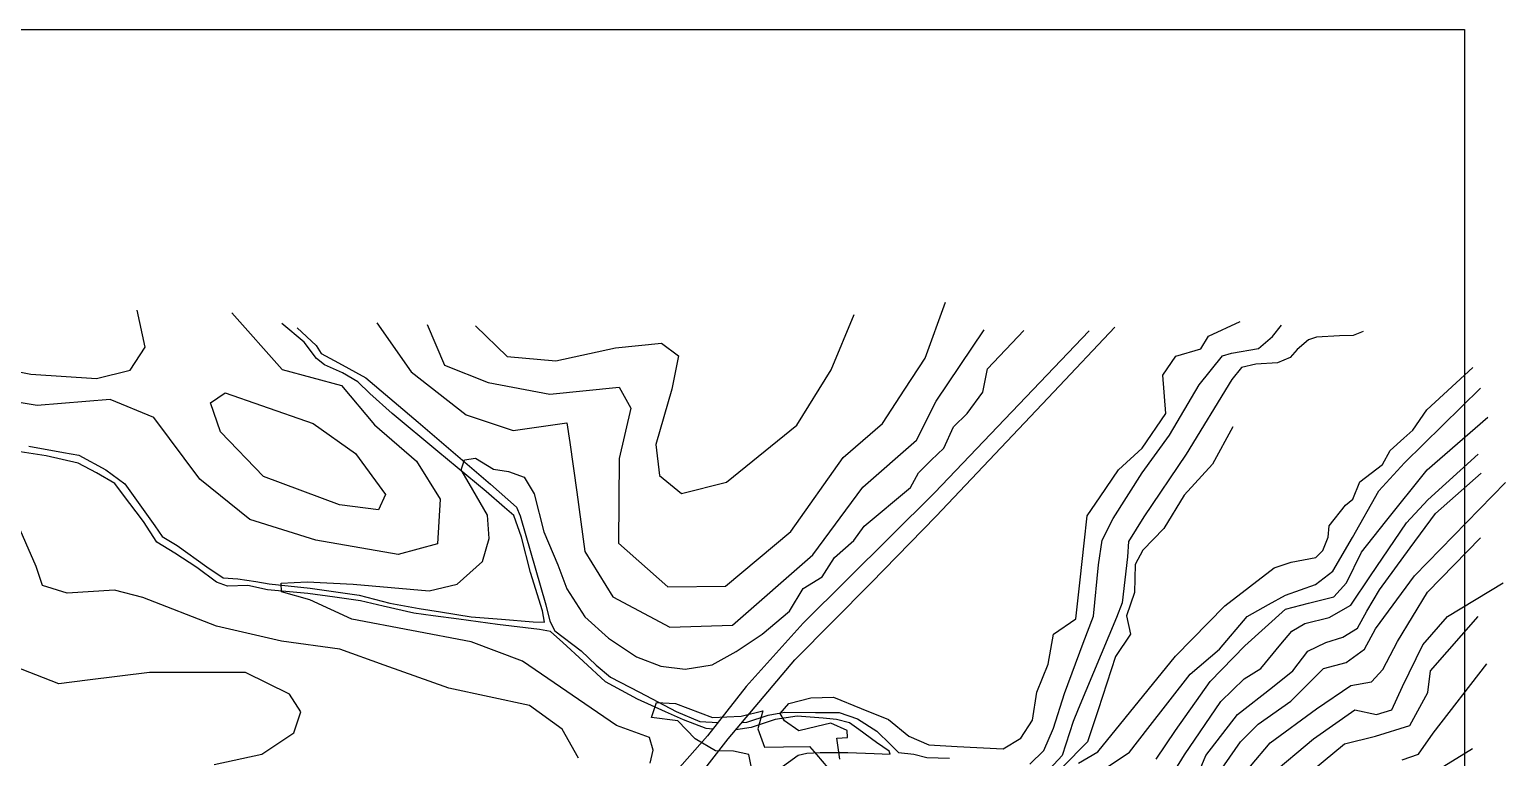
# Model space of a CAD drawing. Header units: inches. Extents: x -0.4 to 16.9, y -0.4 to 9.4.
# Drawn here: x 10.12 to 16.85, y 6.05 to 9.37 of the extents above; entities that cross this region are included whole.
import ezdxf

# ---------------------------------------------------------------- set-up
doc = ezdxf.new("R2010")
doc.units = ezdxf.units.IN
doc.header["$MEASUREMENT"] = 0
for name, color, linetype in [('road', 2, 'Continuous'), ('topo_major', 1, 'Continuous'), ('topo_minor', 250, 'Continuous'), ('water', 5, 'Continuous')]:
    doc.layers.add(name, color=color, linetype=linetype)
picture_1 = doc.add_image_def('image1.jpg', size_in_pixel=(1600, 900))
picture_2 = doc.add_image_def('image2.jpg', size_in_pixel=(1600, 900))

msp = doc.modelspace()

# ---------------------------------------------------------------- linework, layer by layer
at = {"layer": 'road'}
for p, q in [((14.9542, 7.9991), (14.2484, 7.2597)), ((14.7921, 7.7202), (15.0714, 8.0154)), ((14.2552, 7.1528), (14.7921, 7.7202)), ((14.2484, 7.2597), (13.6482, 6.6646)), ((13.9575, 6.8468), (14.2552, 7.1528)), ((13.6106, 6.4975), (13.9575, 6.8468)), ((13.6482, 6.6646), (13.3887, 6.3747)), ((13.3072, 6.1367), (13.6106, 6.4975)), ((13.3887, 6.3747), (13.2126, 6.1503)), ((13.2126, 6.1503), (13.0391, 5.9543)), ((13.1234, 5.9025), (13.3072, 6.1367))]:
    msp.add_line(p, q, dxfattribs=at)
at = {"layer": 'topo_major'}
for points in [[(12.9498, 6.0254), (12.9638, 6.0843), (12.9482, 6.1417), (12.7961, 6.1975), (12.3671, 6.4908), (12.1335, 6.5795), (11.5883, 6.6822), (11.397, 6.7708), (11.2684, 6.8081), (11.2664, 6.8464), (11.3853, 6.8525), (11.5956, 6.8431), (11.9417, 6.8117), (12.0693, 6.8418), (12.1849, 6.946), (12.2156, 7.0506), (12.2086, 7.1582), (12.1249, 7.302), (12.0884, 7.3646), (12.1031, 7.4109), (12.1526, 7.4178), (12.2349, 7.3673), (12.3043, 7.3565), (12.3756, 7.3307), (12.4212, 7.2555), (12.4652, 7.0812), (12.5287, 6.9304), (12.57, 6.8213), (12.6527, 6.694), (12.761, 6.5954), (12.8883, 6.5111), (12.9997, 6.4682), (13.1107, 6.4547), (13.2334, 6.4746), (13.3431, 6.5344), (13.4622, 6.6145), (13.5862, 6.7194), (13.6482, 6.8233), (13.7356, 6.8756), (13.7678, 6.9258), (13.7921, 6.9637), (13.8804, 7.0424), (13.9277, 7.1067), (14.1392, 7.2834), (14.1758, 7.3509), (14.233, 7.4094), (14.2907, 7.464), (14.3342, 7.561), (14.3971, 7.6216), (14.4681, 7.7199), (14.4904, 7.8262), (14.6566, 8.0012)], [(14.9052, 6.0253), (14.9936, 6.0775), (15.3486, 6.5132), (15.5731, 6.7436), (15.7986, 6.9171), (15.8757, 6.9437), (15.9881, 6.9646), (16.0197, 6.9958), (16.0444, 7.0566), (16.0491, 7.1083), (16.1239, 7.2028), (16.1575, 7.2308), (16.189, 7.3102), (16.2928, 7.389), (16.3285, 7.4528), (16.3908, 7.5088), (16.4318, 7.5457), (16.4954, 7.6384), (16.7048, 7.8321)], [(15.4494, 5.8426), (15.6454, 6.1227), (15.7249, 6.204), (15.8751, 6.309), (16.024, 6.458), (16.1276, 6.4845), (16.21, 6.5461), (16.2604, 6.6379), (16.4393, 6.88), (16.854, 7.3061)], [(16.4541, 5.9384), (16.7034, 6.0921)]]:
    msp.add_lwpolyline(points, dxfattribs=at)
at = {"layer": 'topo_minor'}
for p, q in [((10.6465, 7.9248), (10.6093, 8.0932)), ((14.2054, 7.8738), (14.2984, 8.1301)), ((11.0407, 8.0819), (11.2714, 7.8229)), ((11.7031, 8.0354), (11.8596, 7.812)), ((11.9335, 8.0274), (12.0121, 7.8423)), ((12.1532, 8.0214), (12.2984, 7.8816)), ((13.7773, 7.8214), (13.8818, 8.0744)), ((15.4992, 7.9748), (15.6437, 8.0414)), ((14.2561, 7.678), (14.4752, 8.0041)), ((15.4631, 7.9165), (15.4992, 7.9748)), ((10.5779, 7.8191), (10.6465, 7.9248)), ((12.2984, 7.8816), (12.5198, 7.8621)), ((12.5198, 7.8621), (12.7925, 7.9223)), ((12.7925, 7.9223), (13.0015, 7.9435)), ((13.0015, 7.9435), (13.0794, 7.8851)), ((13.0794, 7.8851), (13.0493, 7.7329)), ((15.2907, 7.797), (15.3491, 7.8831)), ((15.3491, 7.8831), (15.4631, 7.9165)), ((9.9396, 7.8384), (10.1236, 7.802)), ((10.4236, 7.782), (10.5779, 7.8191)), ((11.2714, 7.8229), (11.5419, 7.749)), ((12.0121, 7.8423), (12.2113, 7.7638)), ((13.6196, 7.5683), (13.7773, 7.8214)), ((14.1134, 7.7327), (14.2054, 7.8738)), ((10.1236, 7.802), (10.4236, 7.782)), ((11.5419, 7.749), (11.6928, 7.5697)), ((11.8596, 7.812), (12.11, 7.6155)), ((12.2113, 7.7638), (12.492, 7.7105)), ((15.3046, 7.6221), (15.2907, 7.797)), ((10.1522, 7.6579), (9.9565, 7.6904)), ((10.4854, 7.6864), (10.1522, 7.6579)), ((10.6847, 7.6038), (10.4854, 7.6864)), ((10.9445, 7.6711), (11.0113, 7.7156)), ((11.0113, 7.7156), (11.1766, 7.6584)), ((12.492, 7.7105), (12.809, 7.7414)), ((12.809, 7.7414), (12.8624, 7.6461)), ((13.0493, 7.7329), (12.9767, 7.4799)), ((14.0112, 7.5761), (14.1134, 7.7327)), ((16.3928, 7.3967), (16.7397, 7.7374)), ((10.989, 7.5377), (10.9445, 7.6711)), ((11.1766, 7.6584), (11.4131, 7.5766)), ((12.11, 7.6155), (12.3246, 7.544)), ((12.8624, 7.6461), (12.809, 7.4161)), ((14.1667, 7.4993), (14.2561, 7.678)), ((15.1958, 7.4635), (15.3046, 7.6221)), ((10.8955, 7.3221), (10.6847, 7.6038)), ((11.4131, 7.5766), (11.6058, 7.4392)), ((11.6928, 7.5697), (11.8836, 7.4047)), ((12.3246, 7.544), (12.5705, 7.5797)), ((12.5705, 7.5797), (12.5836, 7.4896)), ((13.2991, 7.3082), (13.6196, 7.5683)), ((13.8316, 7.4213), (14.0112, 7.5761)), ((15.6099, 7.5616), (15.5171, 7.3905)), ((16.4972, 7.3644), (16.7737, 7.6043)), ((11.1862, 7.3344), (10.989, 7.5377)), ((12.5836, 7.4896), (12.6152, 7.2625)), ((12.9767, 7.4799), (12.9927, 7.3383)), ((13.9208, 7.2849), (14.1667, 7.4993)), ((11.6058, 7.4392), (11.7425, 7.2518)), ((12.809, 7.4161), (12.8062, 7.0292)), ((13.5919, 7.0825), (13.8316, 7.4213)), ((15.0878, 7.3638), (15.1958, 7.4635)), ((16.4991, 7.2283), (16.7289, 7.4355)), ((11.8836, 7.4047), (11.9919, 7.2311)), ((15.0044, 7.2418), (15.0878, 7.3638)), ((15.5171, 7.3905), (15.3875, 7.2482)), ((16.2757, 7.2679), (16.3928, 7.3967)), ((16.3068, 7.1265), (16.4972, 7.3644)), ((16.5345, 7.1649), (16.7437, 7.3497)), ((11.1233, 7.1372), (10.8955, 7.3221)), ((11.5327, 7.2042), (11.1862, 7.3344)), ((12.9927, 7.3383), (13.0936, 7.2569)), ((13.0936, 7.2569), (13.2991, 7.3082)), ((13.6928, 6.9766), (13.9208, 7.2849)), ((11.7425, 7.2518), (11.7107, 7.1819)), ((11.9919, 7.2311), (11.9805, 7.0262)), ((12.6152, 7.2625), (12.6529, 6.9915)), ((14.945, 7.1549), (15.0044, 7.2418)), ((15.3875, 7.2482), (15.2947, 7.0964)), ((16.1551, 7.0561), (16.2757, 7.2679)), ((16.4027, 7.1231), (16.4991, 7.2283)), ((11.7107, 7.1819), (11.5327, 7.2042)), ((14.9313, 7.0302), (14.945, 7.1549)), ((16.4196, 7.0083), (16.5345, 7.1649)), ((10.1487, 6.9226), (10.0534, 7.1395)), ((11.4251, 7.0433), (11.1233, 7.1372)), ((13.2945, 6.833), (13.5919, 7.0825)), ((15.2947, 7.0964), (15.1987, 6.9972)), ((16.1976, 6.9887), (16.3068, 7.1265)), ((16.2384, 6.8804), (16.4027, 7.1231)), ((11.8011, 6.9778), (11.4251, 7.0433)), ((11.9805, 7.0262), (11.8011, 6.9778)), ((12.8062, 7.0292), (13.0307, 6.8302)), ((14.9129, 6.8623), (14.9313, 7.0302)), ((16.0666, 6.9018), (16.1551, 7.0561)), ((16.279, 6.8168), (16.4196, 7.0083)), ((16.4982, 6.8061), (16.7395, 7.0537)), ((12.6529, 6.9915), (12.7806, 6.7845)), ((13.3261, 6.655), (13.6928, 6.9766)), ((15.1987, 6.9972), (15.1638, 6.9325)), ((16.1279, 6.8486), (16.1976, 6.9887)), ((10.1766, 6.8361), (10.1487, 6.9226)), ((15.1638, 6.9325), (15.1608, 6.8039)), ((15.9874, 6.8415), (16.0666, 6.9018)), ((16.1478, 6.7463), (16.2384, 6.8804)), ((10.2896, 6.8009), (10.1766, 6.8361)), ((10.5052, 6.8156), (10.2896, 6.8009)), ((10.6358, 6.7819), (10.5052, 6.8156)), ((13.0307, 6.8302), (13.2945, 6.833)), ((14.8935, 6.6849), (14.9129, 6.8623)), ((15.1608, 6.8039), (15.1239, 6.6983)), ((15.8508, 6.7928), (15.9874, 6.8415)), ((16.0704, 6.7842), (16.1279, 6.8486)), ((16.2213, 6.7195), (16.279, 6.8168)), ((16.3615, 6.5803), (16.4982, 6.8061)), ((16.5887, 6.6946), (16.8439, 6.8486)), ((10.9713, 6.6506), (10.6358, 6.7819)), ((12.7806, 6.7845), (13.04, 6.646)), ((15.6747, 6.6947), (15.7727, 6.7493)), ((15.7727, 6.7493), (15.8508, 6.7928)), ((15.8507, 6.7283), (15.9558, 6.755)), ((15.9558, 6.755), (16.0704, 6.7842)), ((16.0494, 6.6904), (16.1478, 6.7463)), ((14.7915, 6.6139), (14.8935, 6.6849)), ((15.1239, 6.6983), (15.1433, 6.6144)), ((15.549, 6.5455), (15.6747, 6.6947)), ((15.6652, 6.5602), (15.8507, 6.7283)), ((15.9387, 6.6636), (16.0494, 6.6904)), ((16.1787, 6.6413), (16.2213, 6.7195)), ((16.4761, 6.566), (16.5887, 6.6946)), ((16.5114, 6.4462), (16.7298, 6.695)), ((11.2678, 6.5829), (10.9713, 6.6506)), ((13.04, 6.646), (13.3261, 6.655)), ((14.7673, 6.4773), (14.7915, 6.6139)), ((15.1433, 6.6144), (15.0739, 6.5128)), ((15.8284, 6.5684), (15.8783, 6.6279)), ((15.8783, 6.6279), (15.9387, 6.6636)), ((16.1114, 6.6007), (16.1787, 6.6413)), ((11.5345, 6.5456), (11.2678, 6.5829)), ((11.7371, 6.4733), (11.5345, 6.5456)), ((15.4157, 6.4311), (15.549, 6.5455)), ((15.5065, 6.3978), (15.6652, 6.5602)), ((15.7375, 6.458), (15.8284, 6.5684)), ((15.8836, 6.4469), (15.9516, 6.5366)), ((15.9516, 6.5366), (16.0348, 6.5769)), ((16.0348, 6.5769), (16.1114, 6.6007)), ((16.2939, 6.4536), (16.3615, 6.5803)), ((16.3842, 6.3745), (16.4761, 6.566)), ((10.2515, 6.3868), (10.0143, 6.4801)), ((12.0313, 6.3683), (11.7371, 6.4733)), ((14.7154, 6.3493), (14.7673, 6.4773)), ((15.0739, 6.5128), (14.9944, 6.269)), ((16.5246, 6.1629), (16.769, 6.4787)), ((10.3832, 6.4036), (10.2515, 6.3868)), ((10.6662, 6.4395), (10.3832, 6.4036)), ((10.9413, 6.4395), (10.6662, 6.4395)), ((11.1039, 6.4395), (10.9413, 6.4395)), ((11.304, 6.3395), (11.1039, 6.4395)), ((15.2224, 6.1836), (15.4157, 6.4311)), ((15.5557, 6.3066), (15.6609, 6.4099)), ((15.6609, 6.4099), (15.7375, 6.458)), ((15.7903, 6.3729), (15.8836, 6.4469)), ((16.2432, 6.3973), (16.2939, 6.4536)), ((16.5004, 6.3479), (16.5114, 6.4462)), ((11.3556, 6.2599), (11.304, 6.3395)), ((12.4002, 6.289), (12.0313, 6.3683)), ((14.6953, 6.2223), (14.7154, 6.3493)), ((15.3474, 6.1749), (15.5065, 6.3978)), ((15.6315, 6.247), (15.7903, 6.3729)), ((15.991, 6.273), (16.1484, 6.3795)), ((16.1484, 6.3795), (16.2432, 6.3973)), ((16.3354, 6.2684), (16.3842, 6.3745)), ((16.4174, 6.1973), (16.5004, 6.3479)), ((12.5486, 6.1801), (12.4002, 6.289)), ((12.9563, 6.2342), (12.9796, 6.302)), ((12.9796, 6.302), (13.0665, 6.2977)), ((13.0665, 6.2977), (13.2349, 6.2342)), ((13.5442, 6.2513), (13.583, 6.2975)), ((13.583, 6.2975), (13.6832, 6.3234)), ((13.6832, 6.3234), (13.7877, 6.3266)), ((13.7877, 6.3266), (13.9138, 6.2749)), ((13.9138, 6.2749), (14.0378, 6.2241)), ((14.9944, 6.269), (14.9468, 6.123)), ((15.3891, 6.0626), (15.5557, 6.3066)), ((15.7798, 6.1174), (15.991, 6.273)), ((15.9782, 6.1365), (16.1661, 6.2684)), ((16.1661, 6.2684), (16.2651, 6.2469)), ((16.2651, 6.2469), (16.3354, 6.2684)), ((11.3243, 6.163), (11.3556, 6.2599)), ((13.0763, 6.219), (12.9563, 6.2342)), ((13.1555, 6.1367), (13.0763, 6.219)), ((13.2349, 6.2342), (13.3652, 6.2395)), ((13.3652, 6.2395), (13.4648, 6.2639)), ((13.4648, 6.2639), (13.4421, 6.1817)), ((13.564, 6.2187), (13.5442, 6.2513)), ((13.6289, 6.1734), (13.564, 6.2187)), ((13.7747, 6.2079), (13.7112, 6.1929)), ((13.8494, 6.1749), (13.7747, 6.2079)), ((14.0378, 6.2241), (14.1308, 6.1482)), ((14.6418, 6.1395), (14.6953, 6.2223)), ((15.4859, 6.06), (15.6315, 6.247)), ((16.2605, 6.1485), (16.4174, 6.1973)), ((11.1789, 6.0662), (11.3243, 6.163)), ((12.6231, 6.0475), (12.5486, 6.1801)), ((13.2483, 6.0813), (13.1555, 6.1367)), ((13.4421, 6.1817), (13.4729, 6.0988)), ((13.7112, 6.1929), (13.6289, 6.1734)), ((13.8031, 6.1401), (13.851, 6.1424)), ((13.8168, 6.0442), (13.8031, 6.1401)), ((13.851, 6.1424), (13.8494, 6.1749)), ((14.1308, 6.1482), (14.2223, 6.1085)), ((14.562, 6.0904), (14.6418, 6.1395)), ((15.138, 6.0758), (15.2224, 6.1836)), ((15.2603, 6.0438), (15.3474, 6.1749)), ((15.778, 5.9686), (15.9782, 6.1365)), ((16.1201, 6.1131), (16.2605, 6.1485)), ((16.4567, 6.0663), (16.5246, 6.1629)), ((10.9601, 6.0193), (11.1789, 6.0662)), ((13.3313, 6.0802), (13.2483, 6.0813)), ((13.4006, 6.0645), (13.3313, 6.0802)), ((13.4122, 6.012), (13.4006, 6.0645)), ((13.4729, 6.0988), (13.5591, 6.0999)), ((13.5591, 6.0999), (13.6772, 6.1013)), ((13.6772, 6.1013), (13.7092, 6.0648)), ((13.7092, 6.0648), (13.7618, 6.0045)), ((14.2223, 6.1085), (14.3518, 6.1016)), ((14.3518, 6.1016), (14.562, 6.0904)), ((14.9468, 6.123), (14.8307, 6.0051)), ((15.0089, 5.9891), (15.138, 6.0758)), ((15.3002, 5.9204), (15.3891, 6.0626)), ((15.6012, 5.9057), (15.7798, 6.1174)), ((15.9252, 5.9523), (16.1201, 6.1131)), ((16.3823, 6.0402), (16.4567, 6.0663)), ((15.4386, 5.946), (15.4859, 6.06))]:
    msp.add_line(p, q, dxfattribs=at)
at = {"layer": 'water'}
for p, q in [((11.3718, 7.9477), (11.27, 8.0326)), ((15.7901, 7.974), (15.8317, 8.0243)), ((11.3398, 8.0136), (11.4262, 7.9321)), ((15.7262, 7.9181), (15.7901, 7.974)), ((15.9556, 7.958), (15.9039, 7.9144)), ((15.9918, 7.9706), (15.9556, 7.958)), ((16.0972, 7.9771), (15.9918, 7.9706)), ((16.1585, 7.9776), (16.0972, 7.9771)), ((16.2046, 7.9957), (16.1585, 7.9776)), ((11.4275, 7.873), (11.3718, 7.9477)), ((11.4262, 7.9321), (11.4494, 7.8961)), ((11.4494, 7.8961), (11.5286, 7.8529)), ((15.4566, 7.752), (15.5623, 7.8843)), ((15.5623, 7.8843), (15.6032, 7.8973)), ((15.6032, 7.8973), (15.7262, 7.9181)), ((15.9039, 7.9144), (15.8719, 7.8775)), ((11.4641, 7.8436), (11.4275, 7.873)), ((11.5468, 7.807), (11.4641, 7.8436)), ((11.5286, 7.8529), (11.6533, 7.7849)), ((15.649, 7.8317), (15.6048, 7.777)), ((15.7142, 7.8469), (15.649, 7.8317)), ((15.8132, 7.8534), (15.7142, 7.8469)), ((15.8719, 7.8775), (15.8132, 7.8534)), ((11.6168, 7.7665), (11.5468, 7.807)), ((11.6711, 7.7135), (11.6168, 7.7665)), ((11.6533, 7.7849), (11.8913, 7.5826)), ((15.3212, 7.5235), (15.4566, 7.752)), ((15.6048, 7.777), (15.3962, 7.4353)), ((11.7731, 7.621), (11.6711, 7.7135)), ((11.9813, 7.4484), (11.7731, 7.621)), ((11.8913, 7.5826), (12.2223, 7.2986)), ((15.1956, 7.3511), (15.3212, 7.5235)), ((10.194, 7.4279), (9.9967, 7.4593)), ((10.1142, 7.4728), (10.2736, 7.4437)), ((10.3401, 7.395), (10.194, 7.4279)), ((10.2736, 7.4437), (10.3429, 7.4312)), ((10.3429, 7.4312), (10.4667, 7.3644)), ((12.2021, 7.2653), (11.9813, 7.4484)), ((15.3962, 7.4353), (15.2029, 7.1493)), ((10.4239, 7.3514), (10.3401, 7.395)), ((10.507, 7.3021), (10.4239, 7.3514)), ((10.4667, 7.3644), (10.5526, 7.3007)), ((15.0631, 7.1418), (15.1956, 7.3511)), ((10.5427, 7.2553), (10.507, 7.3021)), ((10.5526, 7.3007), (10.6892, 7.109)), ((12.2223, 7.2986), (12.3411, 7.1939)), ((10.6388, 7.1293), (10.5427, 7.2553)), ((12.2855, 7.193), (12.2021, 7.2653)), ((12.3278, 7.1565), (12.2855, 7.193)), ((12.3637, 7.0574), (12.3278, 7.1565)), ((12.3411, 7.1939), (12.3566, 7.1539)), ((12.3566, 7.1539), (12.4743, 6.7484)), ((15.0132, 7.0429), (15.0631, 7.1418)), ((15.2029, 7.1493), (15.1331, 7.0378)), ((10.6984, 7.0348), (10.6388, 7.1293)), ((10.6892, 7.109), (10.7239, 7.0603)), ((10.7809, 6.9839), (10.6984, 7.0348)), ((10.7239, 7.0603), (10.7919, 7.0186)), ((10.7919, 7.0186), (10.9277, 6.9213)), ((12.4041, 6.8952), (12.3637, 7.0574)), ((14.9962, 6.9303), (15.0132, 7.0429)), ((15.1331, 7.0378), (15.129, 6.9669)), ((10.8808, 6.9191), (10.7809, 6.9839)), ((15.129, 6.9669), (15.1039, 6.758)), ((10.9711, 6.8515), (10.8808, 6.9191)), ((10.9277, 6.9213), (11.0014, 6.8709)), ((11.0014, 6.8709), (11.0692, 6.8666)), ((12.4595, 6.7215), (12.4041, 6.8952)), ((14.9736, 6.6959), (14.9962, 6.9303)), ((11.021, 6.8334), (10.9711, 6.8515)), ((11.1148, 6.8366), (11.021, 6.8334)), ((11.0692, 6.8666), (11.1501, 6.8545)), ((11.2047, 6.8159), (11.1148, 6.8366)), ((11.1501, 6.8545), (11.2116, 6.8434)), ((11.3879, 6.7996), (11.2047, 6.8159)), ((11.2116, 6.8434), (11.3991, 6.8249)), ((11.3991, 6.8249), (11.6229, 6.7918)), ((11.5121, 6.7829), (11.3879, 6.7996)), ((11.6286, 6.7671), (11.5121, 6.7829)), ((11.6229, 6.7918), (11.7625, 6.7562)), ((11.7326, 6.7416), (11.6286, 6.7671)), ((11.8719, 6.7097), (11.7326, 6.7416)), ((11.7625, 6.7562), (11.8967, 6.7321)), ((12.4743, 6.7484), (12.492, 6.673)), ((15.1039, 6.758), (15.0789, 6.69)), ((11.9598, 6.6982), (11.8719, 6.7097)), ((11.8967, 6.7321), (11.994, 6.7162)), ((12.0773, 6.6828), (11.9598, 6.6982)), ((11.994, 6.7162), (12.1331, 6.6935)), ((12.254, 6.6583), (12.0773, 6.6828)), ((12.1331, 6.6935), (12.2716, 6.682)), ((12.2716, 6.682), (12.4166, 6.6701)), ((12.4166, 6.6701), (12.4688, 6.6685)), ((12.4688, 6.6685), (12.4595, 6.7215)), ((12.492, 6.673), (12.5149, 6.6289)), ((15.0789, 6.69), (14.9039, 6.2718)), ((14.9272, 6.5728), (14.9736, 6.6959)), ((12.4457, 6.6348), (12.254, 6.6583)), ((12.4958, 6.6263), (12.4457, 6.6348)), ((12.5513, 6.5756), (12.4958, 6.6263)), ((12.5149, 6.6289), (12.6354, 6.5383)), ((12.6445, 6.4902), (12.5513, 6.5756)), ((12.6354, 6.5383), (12.7045, 6.4722)), ((14.8408, 6.3435), (14.9272, 6.5728)), ((12.7468, 6.3964), (12.6445, 6.4902)), ((12.7045, 6.4722), (12.7691, 6.4182)), ((12.7691, 6.4182), (12.9016, 6.3489)), ((12.8929, 6.3175), (12.7468, 6.3964)), ((12.9016, 6.3489), (13.069, 6.2612)), ((14.7911, 6.1846), (14.8408, 6.3435)), ((13.0208, 6.2595), (12.8929, 6.3175)), ((14.9039, 6.2718), (14.8804, 6.2156)), ((13.1021, 6.2226), (13.0208, 6.2595)), ((13.069, 6.2612), (13.177, 6.2158)), ((13.2061, 6.183), (13.1021, 6.2226)), ((13.177, 6.2158), (13.2604, 6.2113)), ((13.3697, 6.2111), (13.3917, 6.2119)), ((13.3917, 6.2119), (13.4887, 6.2445)), ((13.5217, 6.224), (13.4113, 6.1879)), ((13.4887, 6.2445), (13.5642, 6.2584)), ((13.6219, 6.2401), (13.5217, 6.224)), ((13.5642, 6.2584), (13.7054, 6.2573)), ((13.7402, 6.2304), (13.6219, 6.2401)), ((13.7054, 6.2573), (13.8133, 6.2564)), ((13.8007, 6.2248), (13.7402, 6.2304)), ((13.8597, 6.2095), (13.8007, 6.2248)), ((13.8133, 6.2564), (13.8961, 6.2278)), ((13.9027, 6.1784), (13.8597, 6.2095)), ((13.8961, 6.2278), (13.9846, 6.1709)), ((14.8804, 6.2156), (14.8314, 6.0602)), ((13.2359, 6.18), (13.2061, 6.183)), ((13.4113, 6.1879), (13.3408, 6.1767)), ((13.9841, 6.1194), (13.9027, 6.1784)), ((13.9846, 6.1709), (14.0466, 6.1108)), ((14.7479, 6.0827), (14.7911, 6.1846)), ((13.6255, 6.061), (13.6658, 6.0705)), ((13.6658, 6.0705), (13.7269, 6.0737)), ((13.7269, 6.0737), (13.8528, 6.0745)), ((13.8528, 6.0745), (13.9732, 6.0701)), ((13.9732, 6.0701), (14.046, 6.0668)), ((14.0412, 6.0799), (13.9841, 6.1194)), ((14.046, 6.0668), (14.0412, 6.0799)), ((14.0466, 6.1108), (14.0839, 6.0746)), ((14.0839, 6.0746), (14.1543, 6.0664)), ((14.1543, 6.0664), (14.2128, 6.0516)), ((14.6828, 6.0208), (14.7479, 6.0827)), ((13.5384, 5.9973), (13.6255, 6.061)), ((14.2128, 6.0516), (14.3166, 6.0485)), ((14.8314, 6.0602), (14.7534, 5.9767))]:
    msp.add_line(p, q, dxfattribs=at)

# ---------------------------------------------------------------- pictures from other files: only their frames are drawn
image = msp.add_image(picture_1, insert=(0, 0), size_in_units=(16.6667, 9.375))
image.dxf.flags = 7
at = {"layer": 'road'}
image = msp.add_image(picture_2, insert=(0, 0), size_in_units=(16.6667, 9.375), dxfattribs=at)
image.dxf.flags = 7

doc.saveas('drawing.dxf')
